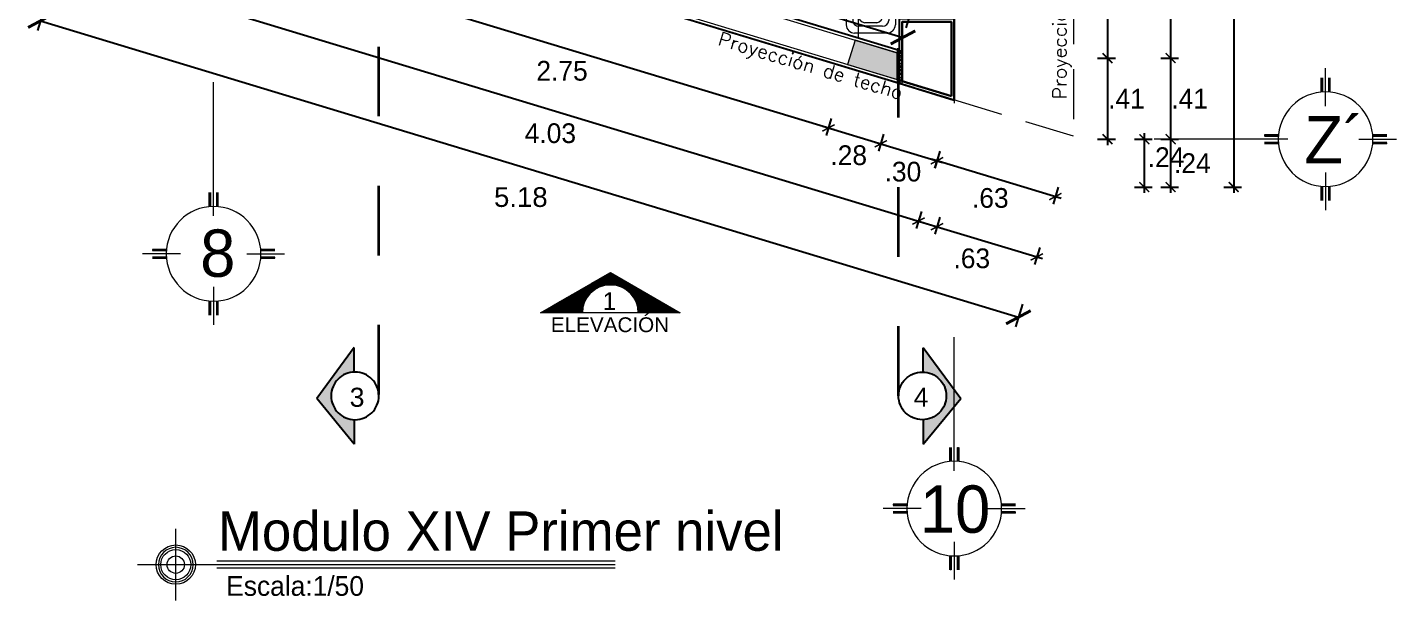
# Model space of a CAD drawing. Header units: millimetres. Extents: x -3570 to 5754, y -12788176 to 1214.
# Drawn here: x 3358.59 to 3365.54, y 1197.94 to 1200.85 of the extents above; entities that cross this region are included whole.
import ezdxf
from ezdxf.enums import TextEntityAlignment as Align

# ---------------------------------------------------------------- set-up
doc = ezdxf.new("R2010")
doc.units = ezdxf.units.MM
for name, pattern in [('ACAD_ISO04W100', [30, 24, -3, 0, -3]), ('ACAD_ISO10W100', [18, 12, -3, 0, -3]), ('HIDDEN', [93.75, 62.5, -31.25]), ('HIDDEN2', [4.7625, 3.175, -1.5875]), ('Rayas Pequeñas', [0.705556, 0.352778, -0.352778]), ('RAYITAS', [0.375, 0.25, -0.125]), ('TRAZOS1', [0.15, 0.1, -0.05])]:
    doc.linetypes.add(name, pattern=pattern)
doc.layers.add('00. EQUIPAMIENTO.2.0', color=7, linetype='Continuous', lineweight=0, true_color=0x666666)
doc.layers.add('00. MOBILIARIOS.2.0', color=7, linetype='Continuous', lineweight=0, true_color=0x666666)
for name, color, linetype, lineweight in [('01', 1, 'Continuous', 0), ('49. EJES.', 152, 'Continuous', 5), ('55. INDICADORES - TEXTO (SOLO MÓDULOS).', 45, 'Continuous', 5), ('57. TEXTOS GENERALES (MÓDULOS).', 7, 'Continuous', 0), ('A-FACHADA 3', 3, 'Continuous', 20), ('AREAS VERDES', 84, 'Continuous', 13), ('MOBILIARIOS MOVILES', 251, 'RAYITAS', 0), ('MUEBLES-OLIIII', 251, 'Continuous', 5), ('SGE_ESTRUCTURAS', 3, 'Continuous', 13), ('SGE_PISOS', 251, 'Continuous', 5), ('SGE_TABIQUE 1', 7, 'Continuous', 5), ('SGE_TEXTO-CHICOS-03', 3, 'Continuous', 9), ('Texto', 7, 'Continuous', 5), ('TEXTOS', 2, 'Continuous', 20), ('TEXTOS-CHICOS-03', 3, 'Continuous', 5)]:
    doc.layers.add(name, color=color, linetype=linetype, lineweight=lineweight)
for name, color, linetype in [('A_INDICACIONES', 40, 'Continuous'), ('CORTES', 132, 'Continuous'), ('COTAS-INTER', 7, 'Continuous'), ('manzanas', 2, 'Continuous'), ('PROYECCIONES-01', 1, 'HIDDEN')]:
    doc.layers.add(name, color=color, linetype=linetype)
doc.styles.add('ARIAL', font='arial.ttf')
doc.styles.add('COTAS', font='arial.ttf')
doc.styles.add('nemi', font='GOTHIC.TTF')
doc.styles.add('Pristina_ParCons', font='PRISTINA.TTF')
doc.styles.add('ROMANS', font='romans.shx')
doc.styles.add('Soschany V-Ub.', font='arial.ttf')
doc.dimstyles.new('COTA NEMI', dxfattribs={"dimscale": 0, "dimtxt": 0.1, "dimasz": 0.05, "dimexe": 0.04, "dimexo": 0.1, "dimgap": 0.022, "dimtad": 2, "dimtih": 1, "dimtoh": 1, "dimzin": 5, "dimdsep": 46, "dimtxsty": 'nemi', "dimblk": 'ARCHTICK', "dimcen": 0, "dimdle": 0.03, "dimclrd": 1, "dimclre": 1, "dimclrt": 256, "dimaunit": 1, "dimazin": 0, "dimtfac": 1, "dimtix": 1, "dimtmove": 0, "dimatfit": 3, "dimldrblk": 'ARCHTICK', "dimfxl": 0.05, "dimfxlon": 1, "dimtolj": 1, "dimtzin": 0, "dimlwd": -1, "dimlwe": -1, "dimarcsym": 0})
doc.dimstyles.new('Escala1_50', dxfattribs={"dimtxt": 0.1, "dimasz": 0.1, "dimexe": 0.05, "dimexo": 0.25, "dimgap": 0.05, "dimtad": 2, "dimtih": 1, "dimtoh": 1, "dimzin": 1, "dimdsep": 46, "dimtxsty": 'COTAS', "dimblk": 'ARCHTICK', "dimcen": 0.04, "dimclrd": 1, "dimclre": 1, "dimclrt": 7, "dimadec": 0, "dimazin": 0, "dimtfac": 1, "dimtmove": 2, "dimatfit": 3, "dimfxl": 1, "dimtolj": 1, "dimtzin": 4, "dimarcsym": 0})

# ---------------------------------------------------------------- blocks, each defined once
blk = doc.blocks.new('ELEVACION')
at = {"layer": 'CORTES', "linetype": 'ACAD_ISO10W100', "ltscale": 0.1}
h = blk.add_hatch(color=1, dxfattribs=at)
h.dxf.hatch_style = 1
h.paths.add_polyline_path([(-0.2318, 0.3122), (-0.2318, 0.1622, -0.406096), (-0.0891, 0.0154, -0.406096), (-0.2318, -0.1314), (-0.2318, -0.2814), (0, 0)])
at = {"layer": 'CORTES', "color": 1, "linetype": 'ACAD_ISO10W100', "ltscale": 0.1}
for p, q in [((-0.2318, 0.3122), (0, 0)), ((-0.2318, 0.1622), (-0.2318, 0.3103)), ((-0.2318, -0.2814), (0, 0))]:
    blk.add_line(p, q, dxfattribs=at)
at = {"layer": 'CORTES', "linetype": 'ACAD_ISO10W100', "ltscale": 0.1}
blk.add_line((-0.2318, -0.1314), (-0.2318, -0.2814), dxfattribs=at)
at = {"layer": 'CORTES', "color": 1, "linetype": 'ACAD_ISO10W100', "ltscale": 0.1}
blk.add_circle((-0.2359, 0.0154), 0.1469, dxfattribs=at)
blk = doc.blocks.new('_ArchTick')
at = {"color": 0, "linetype": 'Continuous', "const_width": 0.15}
blk.add_lwpolyline([(-0.5, -0.5), (0.5, 0.5)], dxfattribs=at)
blk = doc.blocks.new('*D364')
at = {"color": 1, "transparency": 16777216}
for p, q in [((3364.0715, 1202.369), (3364.0715, 1200.6636)), ((3364.0215, 1202.339), (3364.1115, 1202.339)), ((3364.0215, 1200.6936), (3364.1115, 1200.6936))]:
    blk.add_line(p, q, dxfattribs=at)
at = {"layer": 'Defpoints', "color": 0, "lineweight": 30, "transparency": 16777216}
for p in [(3363.7515, 1202.339), (3363.7515, 1200.6936), (3364.0715, 1200.6936)]:
    blk.add_point(p, dxfattribs=at)
at = {"color": 1, "transparency": 16777216, "xscale": 0.05, "yscale": 0.05, "zscale": 0.05}
for p, rotation in [((3364.0715, 1202.339), 90), ((3364.0715, 1200.6936), 270)]:
    blk.add_blockref('_ArchTick', p, dxfattribs=dict(at, rotation=rotation))
at = {"transparency": 16777216, "insert": (3364.2155, 1201.5163), "char_height": 0.1, "attachment_point": 5, "style": 'nemi'}
blk.add_mtext('\\A1;1.65', dxfattribs=at)
blk = doc.blocks.new('*D365')
at = {"color": 1, "transparency": 16777216}
for p, q in [((3364.0215, 1200.6936), (3364.1115, 1200.6936)), ((3364.0715, 1200.7236), (3364.0715, 1200.2526)), ((3364.0215, 1200.2826), (3364.1115, 1200.2826))]:
    blk.add_line(p, q, dxfattribs=at)
at = {"layer": 'Defpoints', "color": 0, "lineweight": 30, "transparency": 16777216}
for p in [(3363.7515, 1200.6936), (3363.7515, 1200.2826), (3364.0715, 1200.2826)]:
    blk.add_point(p, dxfattribs=at)
at = {"color": 1, "transparency": 16777216, "xscale": 0.05, "yscale": 0.05, "zscale": 0.05}
for p, rotation in [((3364.0715, 1200.6936), 90), ((3364.0715, 1200.2826), 270)]:
    blk.add_blockref('_ArchTick', p, dxfattribs=dict(at, rotation=rotation))
at = {"transparency": 16777216, "insert": (3364.1677, 1200.4881), "char_height": 0.1, "attachment_point": 5, "style": 'nemi'}
blk.add_mtext('\\A1;.41', dxfattribs=at)
blk = doc.blocks.new('*D366')
at = {"color": 1, "transparency": 16777216}
for p, q in [((3364.2081, 1200.2826), (3364.2981, 1200.2826)), ((3364.2581, 1200.3126), (3364.2581, 1200.0102)), ((3364.2081, 1200.0402), (3364.2981, 1200.0402))]:
    blk.add_line(p, q, dxfattribs=at)
at = {"layer": 'Defpoints', "color": 0, "lineweight": 30, "transparency": 16777216}
for p in [(3363.7515, 1200.2826), (3363.7515, 1200.0402), (3364.2581, 1200.0402)]:
    blk.add_point(p, dxfattribs=at)
at = {"color": 1, "transparency": 16777216, "xscale": 0.05, "yscale": 0.05, "zscale": 0.05}
for p, rotation in [((3364.2581, 1200.2826), 90), ((3364.2581, 1200.0402), 270)]:
    blk.add_blockref('_ArchTick', p, dxfattribs=dict(at, rotation=rotation))
at = {"transparency": 16777216, "insert": (3364.3683, 1200.1917), "char_height": 0.1, "attachment_point": 5, "style": 'nemi'}
blk.add_mtext('\\A1;.24', dxfattribs=at)
blk = doc.blocks.new('*D368')
at = {"color": 1, "transparency": 16777216}
for p, q in [((3364.3415, 1203.4667), (3364.4315, 1203.4667)), ((3364.3915, 1203.4967), (3364.3915, 1200.6636)), ((3364.3415, 1200.6936), (3364.4315, 1200.6936))]:
    blk.add_line(p, q, dxfattribs=at)
at = {"layer": 'Defpoints', "color": 0, "lineweight": 30, "transparency": 16777216}
for p in [(3364.0715, 1203.4667), (3364.0715, 1200.6936), (3364.3915, 1200.6936)]:
    blk.add_point(p, dxfattribs=at)
at = {"color": 1, "transparency": 16777216, "xscale": 0.05, "yscale": 0.05, "zscale": 0.05}
for p, rotation in [((3364.3915, 1203.4667), 90), ((3364.3915, 1200.6936), 270)]:
    blk.add_blockref('_ArchTick', p, dxfattribs=dict(at, rotation=rotation))
at = {"transparency": 16777216, "insert": (3364.5446, 1202.0802), "char_height": 0.1, "attachment_point": 5, "style": 'nemi'}
blk.add_mtext('\\A1;2.77', dxfattribs=at)
blk = doc.blocks.new('*D369')
at = {"color": 1, "transparency": 16777216}
for p, q in [((3364.3415, 1200.6936), (3364.4315, 1200.6936)), ((3364.3915, 1200.7236), (3364.3915, 1200.2526)), ((3364.3415, 1200.2826), (3364.4315, 1200.2826))]:
    blk.add_line(p, q, dxfattribs=at)
at = {"layer": 'Defpoints', "color": 0, "lineweight": 30, "transparency": 16777216}
for p in [(3364.0715, 1200.6936), (3364.0715, 1200.2826), (3364.3915, 1200.2826)]:
    blk.add_point(p, dxfattribs=at)
at = {"color": 1, "transparency": 16777216, "xscale": 0.05, "yscale": 0.05, "zscale": 0.05}
for p, rotation in [((3364.3915, 1200.6936), 90), ((3364.3915, 1200.2826), 270)]:
    blk.add_blockref('_ArchTick', p, dxfattribs=dict(at, rotation=rotation))
at = {"transparency": 16777216, "insert": (3364.4877, 1200.4881), "char_height": 0.1, "attachment_point": 5, "style": 'nemi'}
blk.add_mtext('\\A1;.41', dxfattribs=at)
blk = doc.blocks.new('*D370')
at = {"color": 1, "transparency": 16777216}
for p, q in [((3364.3415, 1200.2826), (3364.4315, 1200.2826)), ((3364.3915, 1200.3126), (3364.3915, 1200.0102)), ((3364.3415, 1200.0402), (3364.4315, 1200.0402))]:
    blk.add_line(p, q, dxfattribs=at)
at = {"layer": 'Defpoints', "color": 0, "lineweight": 30, "transparency": 16777216}
for p in [(3364.0715, 1200.2826), (3364.0715, 1200.0402), (3364.3915, 1200.0402)]:
    blk.add_point(p, dxfattribs=at)
at = {"color": 1, "transparency": 16777216, "xscale": 0.05, "yscale": 0.05, "zscale": 0.05}
for p, rotation in [((3364.3915, 1200.2826), 90), ((3364.3915, 1200.0402), 270)]:
    blk.add_blockref('_ArchTick', p, dxfattribs=dict(at, rotation=rotation))
at = {"transparency": 16777216, "insert": (3364.5017, 1200.1614), "char_height": 0.1, "attachment_point": 5, "style": 'nemi'}
blk.add_mtext('\\A1;.24', dxfattribs=at)
blk = doc.blocks.new('*D371')
at = {"color": 1, "transparency": 16777216}
for p, q in [((3364.7115, 1204.0967), (3364.7115, 1200.0102)), ((3364.6615, 1204.0667), (3364.7515, 1204.0667)), ((3364.6615, 1200.0402), (3364.7515, 1200.0402))]:
    blk.add_line(p, q, dxfattribs=at)
at = {"layer": 'Defpoints', "color": 0, "lineweight": 30, "transparency": 16777216}
for p in [(3364.3915, 1204.0667), (3364.3915, 1200.0402), (3364.7115, 1200.0402)]:
    blk.add_point(p, dxfattribs=at)
at = {"color": 1, "transparency": 16777216, "xscale": 0.05, "yscale": 0.05, "zscale": 0.05}
for p, rotation in [((3364.7115, 1204.0667), 90), ((3364.7115, 1200.0402), 270)]:
    blk.add_blockref('_ArchTick', p, dxfattribs=dict(at, rotation=rotation))
at = {"transparency": 16777216, "insert": (3364.864, 1202.0534), "char_height": 0.1, "attachment_point": 5, "style": 'nemi'}
blk.add_mtext('\\A1;4.03', dxfattribs=at)
blk = doc.blocks.new('*D374')
at = {"color": 1, "transparency": 16777216}
for p, q in [((3359.3674, 1201.0548), (3359.3413, 1200.9687)), ((3359.3242, 1201.0157), (3363.2356, 1199.8304)), ((3363.2214, 1199.887), (3363.1953, 1199.8008))]:
    blk.add_line(p, q, dxfattribs=at)
at = {"layer": 'Defpoints', "color": 0, "lineweight": 30, "transparency": 16777216}
for p in [(3359.4457, 1201.3132), (3363.2946, 1200.1287), (3363.2069, 1199.8391)]:
    blk.add_point(p, dxfattribs=at)
at = {"color": 1, "transparency": 16777216, "xscale": 0.05, "yscale": 0.05, "zscale": 0.05}
for p, rotation in [((3359.3529, 1201.007), 163.1419091524028), ((3363.2069, 1199.8391), 343.1419091524028)]:
    blk.add_blockref('_ArchTick', p, dxfattribs=dict(at, rotation=rotation))
at = {"transparency": 16777216, "insert": (3361.2464, 1200.3125), "char_height": 0.1, "attachment_point": 5, "style": 'nemi'}
blk.add_mtext('\\A1;4.03', dxfattribs=at)
blk = doc.blocks.new('*D375')
at = {"color": 1, "transparency": 16777216}
for p, q in [((3363.0844, 1199.8762), (3363.7419, 1199.677)), ((3363.1276, 1199.9154), (3363.1015, 1199.8292)), ((3363.7276, 1199.7336), (3363.7015, 1199.6474))]:
    blk.add_line(p, q, dxfattribs=at)
at = {"layer": 'Defpoints', "color": 0, "lineweight": 30, "transparency": 16777216}
for p in [(3363.2006, 1200.1561), (3363.8006, 1199.9742), (3363.7131, 1199.6857)]:
    blk.add_point(p, dxfattribs=at)
at = {"color": 1, "transparency": 16777216, "xscale": 0.05, "yscale": 0.05, "zscale": 0.05}
for p, rotation in [((3363.1131, 1199.8675), 163.1419091524028), ((3363.7131, 1199.6857), 343.1419091524028)]:
    blk.add_blockref('_ArchTick', p, dxfattribs=dict(at, rotation=rotation))
at = {"transparency": 16777216, "insert": (3363.3833, 1199.678), "char_height": 0.1, "attachment_point": 5, "style": 'nemi'}
blk.add_mtext('\\A1;.63', dxfattribs=at)
blk = doc.blocks.new('*D376')
at = {"color": 1, "transparency": 16777216}
for p, q in [((3363.2216, 1200.2215), (3363.1955, 1200.1354)), ((3363.1784, 1200.1824), (3363.8358, 1199.9832)), ((3363.8216, 1200.0397), (3363.7955, 1199.9536))]:
    blk.add_line(p, q, dxfattribs=at)
at = {"layer": 'Defpoints', "color": 0, "lineweight": 30, "transparency": 16777216}
for p in [(3363.2948, 1200.463), (3363.8948, 1200.2812), (3363.8071, 1199.9919)]:
    blk.add_point(p, dxfattribs=at)
at = {"color": 1, "transparency": 16777216, "xscale": 0.05, "yscale": 0.05, "zscale": 0.05}
for p, rotation in [((3363.2071, 1200.1737), 163.1419091524028), ((3363.8071, 1199.9919), 343.1419091524028)]:
    blk.add_blockref('_ArchTick', p, dxfattribs=dict(at, rotation=rotation))
at = {"transparency": 16777216, "insert": (3363.4772, 1199.9842), "char_height": 0.1, "attachment_point": 5, "style": 'nemi'}
blk.add_mtext('\\A1;.63', dxfattribs=at)
blk = doc.blocks.new('*D377')
at = {"color": 1, "lineweight": -2, "transparency": 16777216}
for p, q in [((3358.6805, 1200.9495), (3358.6457, 1200.8346)), ((3358.6602, 1200.8825), (3363.6193, 1199.3798)), ((3363.6396, 1199.4468), (3363.6048, 1199.3319))]:
    blk.add_line(p, q, dxfattribs=at)
at = {"layer": 'Defpoints', "color": 0, "lineweight": 30, "transparency": 16777216}
for p in [(3358.753, 1201.1887), (3363.7121, 1199.686), (3363.6193, 1199.3798)]:
    blk.add_point(p, dxfattribs=at)
at = {"color": 1, "lineweight": -2, "transparency": 16777216, "xscale": 0.1, "yscale": 0.1, "zscale": 0.1}
for p, rotation in [((3358.6602, 1200.8825), 163.1419091088383), ((3363.6193, 1199.3798), 343.1419091088384)]:
    blk.add_blockref('_ArchTick', p, dxfattribs=dict(at, rotation=rotation))
at = {"color": 7, "transparency": 16777216, "insert": (3361.0966, 1199.9886), "char_height": 0.1, "attachment_point": 5, "style": 'COTAS'}
blk.add_mtext('\\A1;5.18', dxfattribs=at)
blk = doc.blocks.new('*U267')
at = {"layer": '55. INDICADORES - TEXTO (SOLO MÓDULOS).', "linetype": 'Continuous'}
h = blk.add_hatch(dxfattribs=at)
h.set_pattern_fill('ANSI31', color=1, scale=0.005, angle=45)
h.set_pattern_definition([(90, (-16.116712, 19.130304), (-0.015875, 3e-18), [])])
edge = h.paths.add_edge_path()
edge.add_arc((-0.024, 0.43), 0.378, 180, 360)
edge.add_line((0.354, 0.43), (0.921, 0.43))
edge.add_line((0.921, 0.43), (-0.024, -0.115))
edge.add_line((-0.024, -0.115), (-0.969, 0.43))
edge.add_line((-0.969, 0.43), (-0.402, 0.43))
at = {"layer": '55. INDICADORES - TEXTO (SOLO MÓDULOS).', "color": 1, "linetype": 'Continuous'}
for points in [[(-0.402, 0.43, 1), (0.354, 0.43), (0.921, 0.43), (-0.024, -0.115), (-0.969, 0.43)], [(-0.402, 0.43), (0.354, 0.43, -1)]]:
    blk.add_lwpolyline(points, format="xyb", close=True, dxfattribs=at)
at = {"layer": '55. INDICADORES - TEXTO (SOLO MÓDULOS).', "color": 18, "true_color": 0x000000, "insert": (0.781, 0.493), "char_height": 0.2, "attachment_point": 1, "rotation": 180, "style": 'ARIAL'}
blk.add_mtext_dynamic_manual_height_columns('ELEVACIÓN', width=1.27094, gutter_width=12.5, heights=[0], dxfattribs=at)
blk = doc.blocks.new('eje')
at = {"layer": '49. EJES.', "ltscale": 0.01}
for p, q in [((0, 0.9326), (0, 1.1246)), ((-0.0192, 1.0038), (-0.0192, 1.076)), ((-0.168, 0.7646), (-0.36, 0.7646)), ((0.168, 0.7646), (0.36, 0.7646)), ((0.2392, 0.7838), (0.3114, 0.7838)), ((-0.2392, 0.7454), (-0.3114, 0.7454)), ((0, 0.5726), (0, 0.4446)), ((0.0192, 0.5254), (0.0192, 0.4532))]:
    blk.add_line(p, q, dxfattribs=at)
at = {"layer": '49. EJES.'}
blk.add_line((0, 0.4446), (0, -0.1054), dxfattribs=at)
at = {"layer": '49. EJES.', "ltscale": 0.01, "const_width": 0.0144}
for points in [[(-0.0192, 1.0038), (-0.0192, 1.076)], [(0.0192, 1.0038), (0.0192, 1.076)], [(-0.2392, 0.7838), (-0.3114, 0.7838)], [(0.2392, 0.7838), (0.3114, 0.7838)], [(-0.2392, 0.7454), (-0.3114, 0.7454)], [(0.2392, 0.7454), (0.3114, 0.7454)], [(-0.0192, 0.5254), (-0.0192, 0.4532)], [(0.0192, 0.5254), (0.0192, 0.4532)]]:
    blk.add_lwpolyline(points, dxfattribs=at)
at = {"layer": '49. EJES.', "ltscale": 0.01}
blk.add_circle((0, 0.7646), 0.24, dxfattribs=at)
blk = doc.blocks.new('*D501')
at = {"color": 1, "transparency": 16777216}
for p, q in [((3360.0359, 1201.1865), (3360.0098, 1201.1004)), ((3359.9927, 1201.1474), (3362.6852, 1200.3312)), ((3362.671, 1200.3878), (3362.6449, 1200.3016))]:
    blk.add_line(p, q, dxfattribs=at)
at = {"layer": 'Defpoints', "color": 0, "lineweight": 30, "transparency": 16777216}
for p in [(3360.1188, 1201.4598), (3362.7538, 1200.6609), (3362.6565, 1200.3399)]:
    blk.add_point(p, dxfattribs=at)
at = {"color": 1, "transparency": 16777216, "xscale": 0.05, "yscale": 0.05, "zscale": 0.05}
for p, rotation in [((3360.0214, 1201.1387), 163.1363101975816), ((3362.6565, 1200.3399), 343.1363101975816)]:
    blk.add_blockref('_ArchTick', p, dxfattribs=dict(at, rotation=rotation))
at = {"transparency": 16777216, "insert": (3361.3055, 1200.6289), "char_height": 0.1, "attachment_point": 5, "style": 'nemi'}
blk.add_mtext('\\A1;2.75', dxfattribs=at)
blk = doc.blocks.new('*D502')
at = {"color": 1, "transparency": 16777216}
for p, q in [((3362.6278, 1200.3486), (3362.9505, 1200.2508)), ((3362.671, 1200.3878), (3362.6449, 1200.3016)), ((3362.9363, 1200.3074), (3362.9102, 1200.2212))]:
    blk.add_line(p, q, dxfattribs=at)
at = {"layer": 'Defpoints', "color": 0, "lineweight": 30, "transparency": 16777216}
for p in [(3362.7538, 1200.6609), (3363.0148, 1200.5662), (3362.9218, 1200.2595)]:
    blk.add_point(p, dxfattribs=at)
at = {"color": 1, "transparency": 16777216, "xscale": 0.05, "yscale": 0.05, "zscale": 0.05}
for p, rotation in [((3362.6565, 1200.3399), 163.1363101975816), ((3362.9218, 1200.2595), 343.1363101975816)]:
    blk.add_blockref('_ArchTick', p, dxfattribs=dict(at, rotation=rotation))
at = {"transparency": 16777216, "insert": (3362.7592, 1200.201), "char_height": 0.1, "attachment_point": 5, "style": 'nemi'}
blk.add_mtext('\\A1;.28', dxfattribs=at)
blk = doc.blocks.new('*D503')
at = {"color": 1, "transparency": 16777216}
for p, q in [((3362.9363, 1200.3074), (3362.9102, 1200.2212)), ((3362.8931, 1200.2682), (3363.235, 1200.1646)), ((3363.2208, 1200.2211), (3363.1947, 1200.135))]:
    blk.add_line(p, q, dxfattribs=at)
at = {"layer": 'Defpoints', "color": 0, "lineweight": 30, "transparency": 16777216}
for p in [(3363.0148, 1200.5662), (3363.2948, 1200.4653), (3363.2063, 1200.1733)]:
    blk.add_point(p, dxfattribs=at)
at = {"color": 1, "transparency": 16777216, "xscale": 0.05, "yscale": 0.05, "zscale": 0.05}
for p, rotation in [((3362.9218, 1200.2595), 163.1363101975816), ((3363.2063, 1200.1733), 343.1363101975816)]:
    blk.add_blockref('_ArchTick', p, dxfattribs=dict(at, rotation=rotation))
at = {"transparency": 16777216, "insert": (3363.0341, 1200.1176), "char_height": 0.1, "attachment_point": 5, "style": 'nemi'}
blk.add_mtext('\\A1;.30', dxfattribs=at)
blk = doc.blocks.new('*D308')
at = {"layer": 'COTAS-INTER', "color": 1, "lineweight": -2, "transparency": 16777216}
for p, q in [((1078.0913, 311.6484), (1078.0531, 311.5223)), ((1078.0386, 311.4745), (1079.3285, 311.0835)), ((1079.3812, 311.2574), (1079.343, 311.1313))]:
    blk.add_line(p, q, dxfattribs=at)
at = {"layer": 'Defpoints', "color": 0, "transparency": 16777216}
for p in [(1078.0188, 311.4091), (1079.3285, 311.0835), (1079.3087, 311.0181)]:
    blk.add_point(p, dxfattribs=at)
at = {"layer": 'COTAS-INTER', "color": 1, "lineweight": -2, "transparency": 16777216, "xscale": 0.1, "yscale": 0.1, "zscale": 0.1}
for p, rotation in [((1078.0386, 311.4745), 163.1357683141699), ((1079.3285, 311.0835), 343.1357683141699)]:
    blk.add_blockref('_ArchTick', p, dxfattribs=dict(at, rotation=rotation))
at = {"layer": 'COTAS-INTER', "color": 7, "transparency": 16777216, "insert": (1078.7264, 311.4203), "char_height": 0.1, "attachment_point": 5, "style": 'COTAS'}
blk.add_mtext('\\A1;1.35', dxfattribs=at)
blk = doc.blocks.new('5V55V5V')
at = {"layer": '00. EQUIPAMIENTO.2.0'}
for p, q in [((1088.0787, 312.7652), (1088.0787, 312.7937)), ((1088.0822, 312.797), (1088.0858, 312.797)), ((1088.0858, 312.7321), (1088.0858, 312.8269)), ((1088.0974, 312.8379), (1088.1659, 312.8379)), ((1088.1775, 312.7321), (1088.1775, 312.8269)), ((1088.1905, 312.7121), (1088.1905, 312.8468)), ((1088.0822, 312.7619), (1088.0858, 312.7619)), ((1088.1659, 312.7211), (1088.0974, 312.7211)), ((1085.4174, 311.6513), (1085.2537, 311.6513)), ((1085.3951, 311.6179), (1085.2756, 311.6179)), ((1085.2106, 311.6101), (1085.2106, 311.4424)), ((1085.2441, 311.5878), (1085.2441, 311.4654)), ((1085.2726, 311.5594), (1085.2726, 311.4926)), ((1085.3658, 311.5999), (1085.3049, 311.5999)), ((1085.3981, 311.4926), (1085.3981, 311.5594)), ((1085.4267, 311.5878), (1085.4267, 311.4654)), ((1085.4606, 311.6101), (1085.4606, 311.4424)), ((1085.3951, 311.4353), (1085.2756, 311.4353)), ((1085.3658, 311.4521), (1085.3049, 311.4521)), ((1085.4174, 311.4013), (1085.2537, 311.4013)), ((1086.9009, 311.1876), (1086.9, 310.8981)), ((1086.9058, 311.1567), (1086.9008, 311.1567)), ((1086.9058, 311.1479), (1086.9008, 311.1479)), ((1086.9058, 311.1377), (1086.9008, 311.1378)), ((1086.9059, 311.1876), (1086.9009, 311.1876)), ((1086.9059, 311.1871), (1086.9009, 311.1872)), ((1086.9059, 311.1867), (1086.9009, 311.1867)), ((1086.9059, 311.1862), (1086.9009, 311.1862)), ((1086.9059, 311.1857), (1086.9009, 311.1857)), ((1086.9059, 311.185), (1086.9009, 311.185)), ((1086.9059, 311.1842), (1086.9009, 311.1842)), ((1086.9059, 311.1831), (1086.9009, 311.1831)), ((1086.9059, 311.1818), (1086.9009, 311.1818)), ((1086.9059, 311.1798), (1086.9009, 311.1799)), ((1086.9059, 311.1771), (1086.9009, 311.1771)), ((1086.9059, 311.1736), (1086.9009, 311.1736)), ((1086.9059, 311.1688), (1086.9009, 311.1688)), ((1086.9059, 311.1636), (1086.9009, 311.1636)), ((1086.9059, 311.1876), (1086.905, 310.8981)), ((1086.9059, 311.1826), (1086.905, 310.903)), ((1087.0406, 311.159), (1086.9058, 311.1595)), ((1087.0406, 311.1521), (1086.9058, 311.1525)), ((1087.0406, 311.1432), (1086.9058, 311.1437)), ((1087.0405, 311.1331), (1086.9058, 311.1336)), ((1087.0407, 311.1821), (1086.9059, 311.1826)), ((1087.0407, 311.1819), (1086.9059, 311.1824)), ((1087.0407, 311.1816), (1086.9059, 311.182)), ((1087.0407, 311.1811), (1086.9059, 311.1815)), ((1087.0407, 311.1804), (1086.9059, 311.1809)), ((1087.0407, 311.1796), (1086.9059, 311.18)), ((1087.0407, 311.1785), (1086.9059, 311.179)), ((1087.0407, 311.1771), (1086.9059, 311.1776)), ((1087.0407, 311.1752), (1086.9059, 311.1757)), ((1087.0407, 311.1725), (1086.9059, 311.173)), ((1087.0406, 311.1689), (1086.9059, 311.1694)), ((1087.0406, 311.1642), (1086.9059, 311.1647)), ((1087.0397, 310.9026), (1087.0407, 311.1821)), ((1086.9055, 311.0635), (1086.9005, 311.0635)), ((1086.9056, 311.0871), (1086.9006, 311.0871)), ((1086.9057, 311.1244), (1086.9007, 311.1244)), ((1086.9057, 311.1078), (1086.9007, 311.1079)), ((1086.9055, 311.0667), (1086.9054, 311.0184)), ((1086.9999, 311.0664), (1086.9055, 311.0667)), ((1087.0403, 311.0825), (1086.9056, 311.083)), ((1087.0405, 311.1198), (1086.9057, 311.1202)), ((1087.0404, 311.1032), (1086.9057, 311.1037)), ((1086.9997, 311.0181), (1086.9999, 311.0664)), ((1087.0403, 311.0589), (1086.9999, 311.059)), ((1086.9053, 310.9987), (1086.9003, 310.9987)), ((1086.9054, 311.0223), (1086.9004, 311.0224)), ((1087.0401, 311.0022), (1086.9053, 311.0026)), ((1086.9054, 311.0184), (1086.9997, 311.0181)), ((1087.0402, 311.0258), (1086.9998, 311.026)), ((1086.905, 310.9222), (1086.9, 310.9222)), ((1086.905, 310.917), (1086.9, 310.917)), ((1086.9051, 310.9481), (1086.9001, 310.9481)), ((1086.9051, 310.938), (1086.9001, 310.938)), ((1086.9051, 310.9291), (1086.9001, 310.9291)), ((1086.9052, 310.978), (1086.9002, 310.978)), ((1086.9052, 310.9614), (1086.9002, 310.9615)), ((1087.0398, 310.9205), (1086.905, 310.9209)), ((1087.0398, 310.9158), (1086.905, 310.9162)), ((1087.0399, 310.9516), (1086.9051, 310.952)), ((1087.0399, 310.9415), (1086.9051, 310.9419)), ((1087.0398, 310.9326), (1086.9051, 310.9331)), ((1087.0398, 310.9257), (1086.9051, 310.9261)), ((1087.04, 310.9815), (1086.9052, 310.9819)), ((1087.04, 310.9649), (1086.9052, 310.9654)), ((1086.905, 310.9123), (1086.9, 310.9123)), ((1086.905, 310.9087), (1086.9, 310.9087)), ((1086.905, 310.906), (1086.9, 310.906)), ((1086.905, 310.9041), (1086.9, 310.9041)), ((1086.905, 310.9027), (1086.9, 310.9027)), ((1086.905, 310.9016), (1086.9, 310.9016)), ((1086.905, 310.9008), (1086.9, 310.9008)), ((1086.905, 310.9001), (1086.9, 310.9002)), ((1086.905, 310.8996), (1086.9, 310.8996)), ((1086.905, 310.8991), (1086.9, 310.8992)), ((1086.905, 310.8987), (1086.9, 310.8987)), ((1086.905, 310.8982), (1086.9, 310.8983)), ((1086.905, 310.8981), (1086.9, 310.8981)), ((1087.0398, 310.9122), (1086.905, 310.9126)), ((1087.0398, 310.9095), (1086.905, 310.9099)), ((1087.0398, 310.9076), (1086.905, 310.908)), ((1087.0398, 310.9062), (1086.905, 310.9067)), ((1087.0397, 310.9051), (1086.905, 310.9056)), ((1087.0397, 310.9043), (1086.905, 310.9048)), ((1087.0397, 310.9036), (1086.905, 310.9041)), ((1087.0397, 310.9031), (1086.905, 310.9036)), ((1087.0397, 310.9028), (1086.905, 310.9032)), ((1086.905, 310.903), (1087.0397, 310.9026)), ((1088.1285, 310.7384), (1087.9648, 310.7384)), ((1087.9217, 310.6972), (1087.9217, 310.5296)), ((1087.9552, 310.675), (1087.9552, 310.5525)), ((1087.9838, 310.6465), (1087.9838, 310.5798)), ((1088.1063, 310.705), (1087.9867, 310.705)), ((1088.0769, 310.687), (1088.016, 310.687)), ((1088.1092, 310.5798), (1088.1092, 310.6465)), ((1088.1378, 310.675), (1088.1378, 310.5525)), ((1088.1717, 310.6972), (1088.1717, 310.5296)), ((1088.1063, 310.5224), (1087.9867, 310.5224)), ((1088.0769, 310.5393), (1088.016, 310.5393)), ((1088.1285, 310.4884), (1087.9648, 310.4884))]:
    blk.add_line(p, q, dxfattribs=at)
for radius in [0.0171, 0.011]:
    blk.add_circle((1088.1156, 312.7828), radius, dxfattribs=at)
for centre, radius, start, end in [((1088.0822, 312.7935), 0.00348, 90, 183.00282), ((1088.0974, 312.8263), 0.0116, 90, 183.00282), ((1088.1659, 312.8263), 0.0116, 356.99718, 90), ((1088.2086, 312.8209), 0.0316, 125.01944, 169.19545), ((1088.0822, 312.7654), 0.00348, 176.99719, 270), ((1088.0974, 312.7327), 0.0116, 176.99719, 270), ((1088.1659, 312.7327), 0.0116, 270, 3.00281), ((1088.2086, 312.738), 0.0316, 190.80454, 234.98056), ((1085.2534, 311.6085), 0.0428, 89.50652, 177.80976), ((1085.2753, 311.5866), 0.0313, 89.50652, 177.80976), ((1085.3954, 311.5866), 0.0313, 2.19024, 90.49348), ((1085.4178, 311.6085), 0.0428, 2.19024, 90.49348), ((1085.3151, 311.5586), 0.0425, 103.91384, 178.998), ((1085.3556, 311.5586), 0.0425, 1.002, 76.08616), ((1085.3151, 311.4934), 0.0425, 181.002, 256.08616), ((1085.3556, 311.4934), 0.0425, 283.91384, 358.998), ((1085.2534, 311.4441), 0.0428, 182.19024, 270.49348), ((1085.2753, 311.4666), 0.0313, 182.19024, 270.49348), ((1085.3954, 311.4666), 0.0313, 269.50652, 357.80976), ((1085.4178, 311.4441), 0.0428, 269.50652, 357.80976), ((1087.9645, 310.6956), 0.0428, 89.50652, 177.80976), ((1088.1289, 310.6956), 0.0428, 2.19024, 90.49348), ((1087.9864, 310.6738), 0.0313, 89.50652, 177.80976), ((1088.0262, 310.6458), 0.0425, 103.91384, 178.998), ((1088.0667, 310.6458), 0.0425, 1.002, 76.08616), ((1088.1065, 310.6738), 0.0313, 2.19024, 90.49348), ((1088.0262, 310.5805), 0.0425, 181.002, 256.08616), ((1088.0667, 310.5805), 0.0425, 283.91384, 358.998), ((1087.9645, 310.5312), 0.0428, 182.19024, 270.49348), ((1087.9864, 310.5537), 0.0313, 182.19024, 270.49348), ((1088.1065, 310.5537), 0.0313, 269.50652, 357.80976), ((1088.1289, 310.5312), 0.0428, 269.50652, 357.80976)]:
    blk.add_arc(centre, radius, start, end, dxfattribs=at)
at = {"layer": '00. MOBILIARIOS.2.0'}
for p, q in [((1084.8743, 312.7039), (1084.8743, 311.7039)), ((1085.4743, 312.7039), (1084.8743, 312.7039)), ((1085.4743, 311.7039), (1085.4743, 312.7039)), ((1088.2805, 312.0417), (1088.2805, 312.6417)), ((1088.2805, 312.6417), (1088.3105, 312.6417)), ((1088.3105, 312.6417), (1088.3105, 312.0417)), ((1085.4743, 312.0269), (1085.4743, 312.3809)), ((1085.4773, 312.3839), (1085.8713, 312.3839)), ((1085.8743, 312.3809), (1085.8743, 312.0269)), ((1085.8958, 312.3779), (1085.8743, 312.3779)), ((1085.8958, 312.3809), (1085.8958, 312.3569)), ((1085.9378, 312.3839), (1085.8988, 312.3839)), ((1085.9006, 312.3539), (1085.9006, 312.3839)), ((1085.9408, 312.3569), (1085.9408, 312.3809)), ((1085.8958, 312.358), (1085.8743, 312.358)), ((1085.8988, 312.3539), (1085.9378, 312.3539)), ((1085.9006, 312.3539), (1085.9006, 312.0539)), ((1085.9083, 312.3539), (1085.9083, 312.0539)), ((1085.9133, 312.3589), (1085.9133, 312.3539)), ((1085.9133, 312.3589), (1085.9233, 312.3589)), ((1085.9233, 312.3589), (1085.9233, 312.3539)), ((1085.9282, 312.3539), (1085.9282, 312.0539)), ((1085.8958, 312.0499), (1085.8743, 312.0499)), ((1085.8958, 312.03), (1085.8743, 312.03)), ((1085.8958, 312.0269), (1085.8958, 312.0509)), ((1085.8988, 312.0539), (1085.9378, 312.0539)), ((1085.9006, 312.0539), (1085.9006, 312.0239)), ((1085.9133, 312.0489), (1085.9133, 312.0539)), ((1085.9133, 312.0489), (1085.9233, 312.0489)), ((1085.9233, 312.0489), (1085.9233, 312.0539)), ((1085.9408, 312.0509), (1085.9408, 312.0269)), ((1088.3105, 312.0417), (1088.2805, 312.0417)), ((1085.8713, 312.0239), (1085.4773, 312.0239)), ((1085.9378, 312.0239), (1085.8988, 312.0239)), ((1084.8743, 311.7039), (1085.4743, 311.7039))]:
    blk.add_line(p, q, dxfattribs=at)
at = {"layer": '00. MOBILIARIOS.2.0', "linetype": 'TRAZOS1'}
for p, q in [((1086.7405, 311.3971), (1086.2405, 311.3971)), ((1086.2405, 311.3971), (1086.2405, 310.9971)), ((1086.7405, 310.9971), (1086.7405, 311.3971)), ((1086.2405, 310.9971), (1086.7405, 310.9971))]:
    blk.add_line(p, q, dxfattribs=at)
at = {"layer": '00. MOBILIARIOS.2.0'}
for centre, start, end in [((1085.4773, 312.3809), 90, 180), ((1085.8713, 312.3809), 0, 90), ((1085.8988, 312.3809), 90, 180), ((1085.9378, 312.3809), 0, 90), ((1085.8988, 312.3569), 180, 270), ((1085.9378, 312.3569), 270, 360), ((1085.8988, 312.0509), 90, 180), ((1085.9378, 312.0509), 0, 90), ((1085.4773, 312.0269), 180, 270), ((1085.8713, 312.0269), 270, 360), ((1085.8988, 312.0269), 179.99998, 269.99998), ((1085.9378, 312.0269), 270, 360)]:
    blk.add_arc(centre, 0.003, start, end, dxfattribs=at)
blk = doc.blocks.new('2SD2S2D2')
at = {"lineweight": 30, "true_color": 0x636466}
h = blk.add_hatch(color=251, dxfattribs=at)
h.dxf.hatch_style = 1
h.paths.add_polyline_path([(1079.0479, 310.9456), (1079.2993, 310.8694), (1079.2997, 311.0051), (1079.0856, 311.07)])
at = {"layer": 'AREAS VERDES', "true_color": 0x939598}
h = blk.add_hatch(dxfattribs=at)
h.set_pattern_fill('ANSI37', color=252, scale=0.14, angle=45)
h.set_pattern_definition([(90, (519.3417, -2057.0833), (-0.4445, 0), []), (180, (519.3417, -2057.0833), (-3e-17, -0.4445), [])])
h.paths.add_polyline_path([(1079.4285, 313.3214), (1079.3087, 313.3214), (1079.3087, 313.4714), (1079.1587, 313.4714), (1079.1587, 313.5914), (1078.0187, 313.5914), (1078.0187, 311.4091), (1079.3086, 311.0181), (1079.3086, 311.1771), (1079.4285, 311.1771)])
at = {"layer": 'SGE_PISOS'}
h = blk.add_hatch(dxfattribs=at)
h.set_pattern_fill('ANSI38', color=256, scale=0.1)
h.set_pattern_definition([(45, (142.154206, -15.289994), (-0.00883883476, 0.00883883476), []), (135, (142.154206, -15.289994), (-0.0265165043, 0.00883883476), [0.03125, -0.01875])])
h.paths.add_polyline_path([(1079.2993, 310.8537), (1079.3237, 310.8464), (1079.3237, 311.0136), (1079.2998, 311.0208)])
at = {"color": 18, "true_color": 0x000000}
for points in [[(1076.2154, 311.7886), (1076.2619, 311.9417), (1079.3087, 311.0181)], [(1079.3837, 310.8282), (1076.2154, 311.7886)]]:
    blk.add_lwpolyline(points, dxfattribs=at)
at = {"transparency": 16777216}
blk.add_lwpolyline([(1079.5887, 310.7661), (1079.5887, 311.1771), (1079.3087, 311.1771), (1079.3087, 311.0932), (1079.3087, 310.9991), (1079.3087, 310.8509), (1079.5887, 310.7661)], dxfattribs=at)
at = {"lineweight": 30, "transparency": 16777216}
blk.add_lwpolyline([(1079.5737, 310.7863), (1079.5737, 311.1621), (1079.3237, 311.1621), (1079.3237, 311.1621), (1079.3237, 310.8621), (1079.3237, 310.8621)], close=True, dxfattribs=at)
at = {"layer": 'manzanas'}
blk.add_lwpolyline([(1075.8327, 311.9046), (1075.8324, 313.7514), (1079.5889, 313.7514), (1079.5887, 310.7661), (1075.8327, 311.9046)], dxfattribs=at)
at = {"layer": 'PROYECCIONES-01', "linetype": 'HIDDEN2', "lineweight": 0, "ltscale": 0.08}
for points in [[(1075.2327, 314.3514), (1080.1888, 314.3514), (1080.1939, 310.5826), (1075.2327, 312.0865), (1075.2319, 314.3494)], [(1079.5889, 310.75), (1079.5889, 314.3514), (1079.3088, 314.3514), (1079.3088, 310.8509)]]:
    blk.add_lwpolyline(points, dxfattribs=at)
at = {"layer": 'SGE_ESTRUCTURAS'}
for points in [[(1079.2993, 310.8694), (1079.2997, 311.0051), (1079.0856, 311.07), (1079.0479, 310.9456)], [(1079.2993, 310.8537), (1079.3237, 310.8464), (1079.3237, 311.0136), (1079.2998, 311.0208)]]:
    blk.add_lwpolyline(points, close=True, dxfattribs=at)
at = {"layer": 'SGE_TABIQUE 1', "color": 5}
blk.add_lwpolyline([(1079.3237, 310.862), (1076.2294, 311.8), (1076.2671, 311.9244), (1079.3087, 311.0024)], dxfattribs=at)
at = {"layer": 'MOBILIARIOS MOVILES', "color": 252, "lineweight": 0, "true_color": 0x939598}
blk.add_blockref('5V55V5V', (-8.8816, 0.6175), dxfattribs=at)
at = {"layer": 'SGE_TEXTO-CHICOS-03', "char_height": 0.07, "width": 1.605957, "attachment_point": 8, "style": 'ROMANS'}
for insert, rotation in [((1080.1812, 311.2564), 90), ((1078.8436, 310.8845), 343.33255)]:
    blk.add_mtext('Proyección de techo ', dxfattribs=dict(at, insert=insert, rotation=rotation))
at = {"layer": 'COTAS-INTER', "color": 18, "true_color": 0x000000}
dim = blk.add_aligned_dim(p1=(1078.0188, 311.4091), p2=(1079.3087, 311.0181), distance=0.0683, dimstyle='Escala1_50', dxfattribs=at)
dim.commit()
dim.dimension.update_dxf_attribs({"geometry": '*D308', "text_midpoint": (1078.7264, 311.4203)})

msp = doc.modelspace()

# ---------------------------------------------------------------- linework, layer by layer
at = {"layer": 'A-FACHADA 3', "color": 1, "linetype": 'Rayas Pequeñas', "lineweight": 35}
msp.add_line((3360.3764, 1198.988), (3360.3766, 1205.0192), dxfattribs=at)
at = {"layer": 'MUEBLES-OLIIII', "color": 1, "linetype": 'Rayas Pequeñas', "lineweight": 35}
msp.add_line((3363.0119, 1198.9811), (3363.0119, 1205.0192), dxfattribs=at)
at = {"layer": 'Texto', "color": 7, "linetype": 'Continuous', "lineweight": 5}
for p, q in [((3359.3467, 1197.943), (3359.3467, 1198.3077)), ((3359.1522, 1198.1253), (3361.5753, 1198.1253)), ((3359.5558, 1198.1451), (3361.5749, 1198.1451)), ((3359.5558, 1198.1085), (3361.5749, 1198.1085))]:
    msp.add_line(p, q, dxfattribs=at)
at = {"layer": 'Texto', "color": 7}
msp.add_line((3359.569, 1198.1268), (3361.5756, 1198.1268), dxfattribs=at)
at = {"layer": 'Texto', "color": 7, "linetype": 'Continuous', "lineweight": 5}
for radius in [0.0997, 0.0762]:
    msp.add_circle((3359.3467, 1198.1253), radius, dxfattribs=at)
at = {"layer": 'Texto', "color": 7, "linetype": 'Continuous'}
msp.add_circle((3359.3467, 1198.1253), 0.044, dxfattribs=at)
at = {"layer": 'Texto', "color": 7}
msp.add_arc((3359.3467, 1198.1253), 0.0879, 90.00047, 89.87028, dxfattribs=at)

# ---------------------------------------------------------------- block references
at = {"color": 251, "true_color": 0x636466}
msp.add_blockref('2SD2S2D2', (2283.7059, 889.7153), dxfattribs=at)
at = {"layer": '57. TEXTOS GENERALES (MÓDULOS).', "xscale": 0.3750000000000011, "yscale": 0.3750000000000011, "zscale": 0.3750000000000011, "rotation": 180}
msp.add_blockref('*U267', (3361.5416, 1199.5643), dxfattribs=at)
at = {"layer": 'A_INDICACIONES', "yscale": 0.8235621721913614, "zscale": 0.8235621721913614}
for p, xscale in [((3360.0613, 1198.9685), -0.8235621721913614), ((3363.3271, 1198.9685), 0.8235621721913614)]:
    msp.add_blockref('ELEVACION', p, dxfattribs=dict(at, xscale=xscale))
at = {"layer": 'TEXTOS', "linetype": 'ACAD_ISO04W100', "xscale": -1}
for p, rotation in [((3364.4129, 1200.2826), 270), ((3359.5386, 1200.466), 180), ((3363.2946, 1199.1741), 180)]:
    msp.add_blockref('eje', p, dxfattribs=dict(at, rotation=rotation))

# ---------------------------------------------------------------- texts
at = {"layer": '01', "color": 7, "linetype": 'Continuous', "style": 'Soschany V-Ub.'}
for s, p in [('3', (3360.2661, 1198.9258)), ('4', (3363.1261, 1198.9258))]:
    msp.add_text(s, height=0.0966, dxfattribs=at).set_placement(p, align=Align.CENTER)
at = {"layer": 'SGE_TEXTO-CHICOS-03', "ltscale": 0.01, "style": 'nemi'}
msp.add_text('1', height=0.09, dxfattribs=at).set_placement((3361.5123, 1199.4168))
at = {"layer": 'Texto', "color": 7, "style": 'Pristina_ParCons'}
for s, height, p in [('Modulo XIV Primer nivel', 0.199971, (3359.5606, 1198.1955)), ('Escala:1/50', 0.099985, (3359.6025, 1197.9673))]:
    msp.add_text(s, height=height, dxfattribs=at).set_placement(p)
at = {"layer": 'TEXTOS-CHICOS-03', "ltscale": 0.01, "style": 'nemi'}
for s, p in [('Z´', (3365.0699, 1200.1595)), ('8', (3359.4706, 1199.5849)), ('10', (3363.12, 1198.287))]:
    msp.add_text(s, height=0.24, dxfattribs=at).set_placement(p)

# ---------------------------------------------------------------- dimensions: what is measured, and where the dimension line sits
at = {"color": 251, "true_color": 0x636466}
for base, p1, p2, angle, picture, middle in [((3364.7115, 1200.0402), (3364.3915, 1204.0667), (3364.3915, 1200.0402), 90, '*D371', (3364.864, 1202.0534)), ((3364.3915, 1200.6936), (3364.0715, 1203.4667), (3364.0715, 1200.6936), 90, '*D368', (3364.5446, 1202.0802)), ((3364.0715, 1200.6936), (3363.7515, 1202.339), (3363.7515, 1200.6936), 90, '*D364', (3364.2155, 1201.5163)), ((3363.2069, 1199.8391), (3359.4457, 1201.3132), (3363.2946, 1200.1287), 163.14191, '*D374', (3361.2464, 1200.3125)), ((3364.0715, 1200.2826), (3363.7515, 1200.6936), (3363.7515, 1200.2826), 90, '*D365', (3364.1677, 1200.4881)), ((3364.3915, 1200.2826), (3364.0715, 1200.6936), (3364.0715, 1200.2826), 90, '*D369', (3364.4877, 1200.4881)), ((3363.8071, 1199.9919), (3363.2948, 1200.463), (3363.8948, 1200.2812), 163.14191, '*D376', (3363.4772, 1199.9842)), ((3364.3915, 1200.0402), (3364.0715, 1200.2826), (3364.0715, 1200.0402), 90, '*D370', (3364.5017, 1200.1614)), ((3363.7131, 1199.6857), (3363.2006, 1200.1561), (3363.8006, 1199.9742), 163.14191, '*D375', (3363.3833, 1199.678))]:
    dim = msp.add_linear_dim(base=base, p1=p1, p2=p2, angle=angle, dimstyle='COTA NEMI', override={"dimscale": 1}, dxfattribs=at)
    dim.commit()
    dim.dimension.update_dxf_attribs({"geometry": picture, "text_midpoint": middle})
at = {"color": 217, "true_color": 0x93278f}
for base, p1, p2, picture, middle in [((3362.6565, 1200.3399), (3360.1188, 1201.4598), (3362.7538, 1200.6609), '*D501', (3361.3055, 1200.6289)), ((3362.9218, 1200.2595), (3362.7538, 1200.6609), (3363.0148, 1200.5662), '*D502', (3362.7592, 1200.201)), ((3363.2063, 1200.1733), (3363.0148, 1200.5662), (3363.2948, 1200.4653), '*D503', (3363.0341, 1200.1176))]:
    dim = msp.add_linear_dim(base=base, p1=p1, p2=p2, angle=163.13631, dimstyle='COTA NEMI', override={"dimscale": 1, "dimtmove": 1}, dxfattribs=at)
    dim.commit()
    dim.dimension.update_dxf_attribs({"geometry": picture, "text_midpoint": middle})
at = {"color": 251, "true_color": 0x636466}
dim = msp.add_aligned_dim(p1=(3358.753, 1201.1887), p2=(3363.7121, 1199.686), distance=-0.32, dimstyle='Escala1_50', dxfattribs=at)
dim.commit()
dim.dimension.update_dxf_attribs({"geometry": '*D377', "text_midpoint": (3361.0966, 1199.9886)})
dim = msp.add_linear_dim(base=(3364.2581, 1200.0402), p1=(3363.7515, 1200.2826), p2=(3363.7515, 1200.0402), angle=90, dimstyle='COTA NEMI', override={"dimscale": 1}, dxfattribs=at)
dim.commit()
dim.dimension.update_dxf_attribs({"geometry": '*D366', "text_midpoint": (3364.2581, 1200.1917), "dimtype": 160})

doc.saveas('drawing.dxf')
